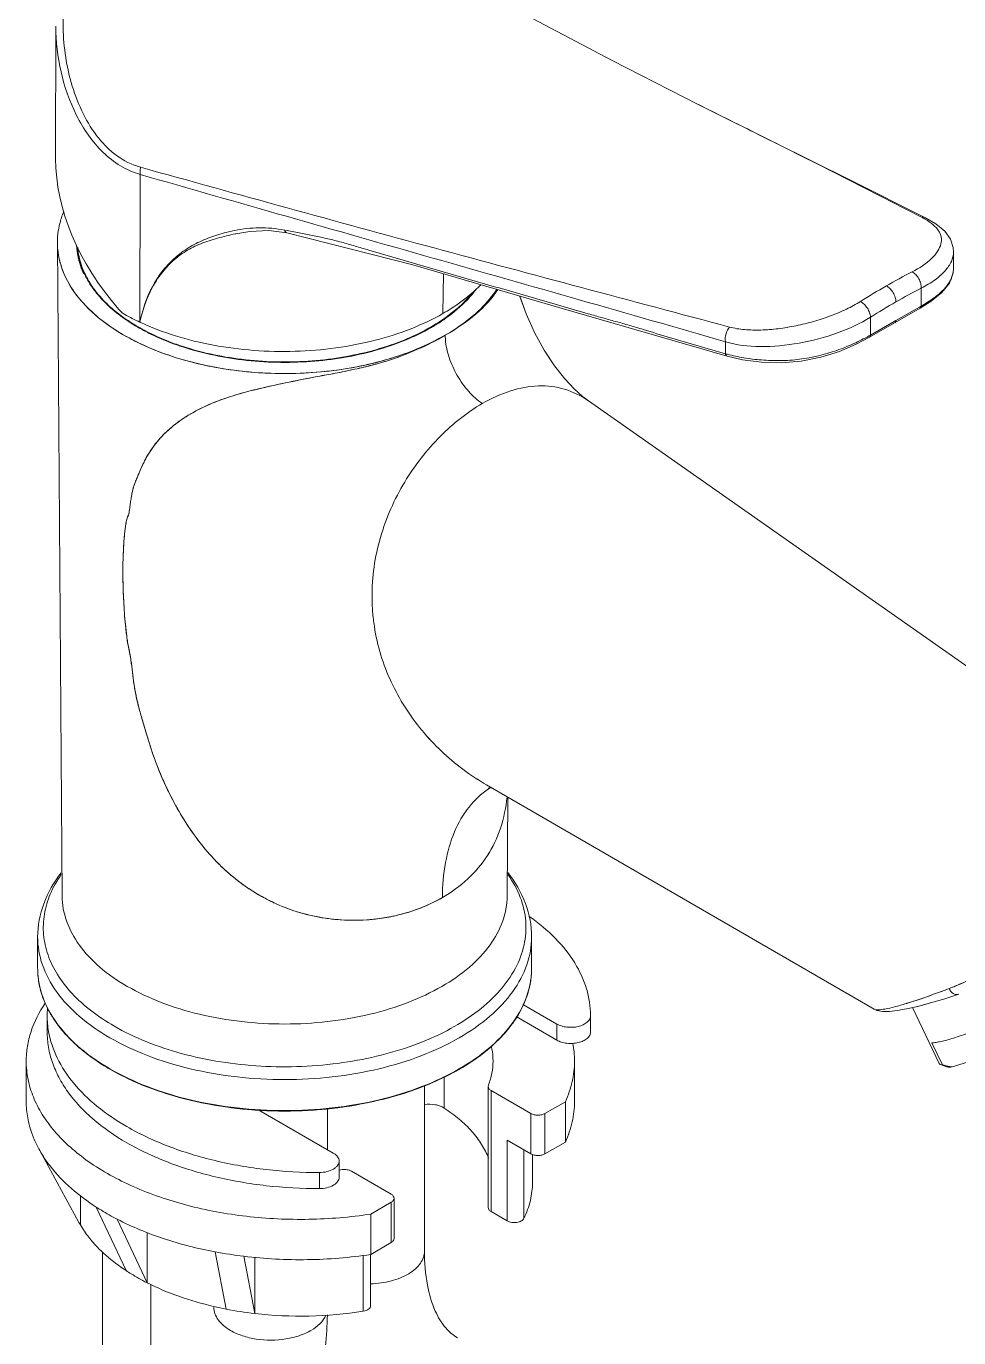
# Model space of a CAD drawing. Header units: millimetres. Extents: x 1991 to 2585, y -1131 to -711.
# Drawn here: x 2489.6 to 2536.8, y -842.7 to -776.3 of the extents above; entities that cross this region are included whole.
import ezdxf

# ---------------------------------------------------------------- set-up
doc = ezdxf.new("R2010")
doc.units = ezdxf.units.MM
doc.header["$LTSCALE"] = 0.1
doc.layers.get('0').update_dxf_attribs({"lineweight": 13})

msp = doc.modelspace()

# ---------------------------------------------------------------- linework, layer by layer
at = {"color": 7, "linetype": 'Continuous'}
for p, q in [((2491.082, -776.334), (2491.073, -783.048)), ((2495.351, -783.833), (2495.34, -791.309)), ((2501.865, -786.674), (2502.773, -786.781)), ((2502.795, -786.673), (2502.664, -786.648)), ((2502.773, -786.782), (2502.773, -786.781)), ((2491.4, -820.349), (2491.162, -787.297)), ((2492.169, -787.557), (2492.168, -787.545)), ((2536.514, -788.574), (2536.515, -787.768)), ((2492.569, -788.83), (2492.489, -788.843)), ((2492.516, -788.845), (2492.512, -788.836)), ((2510.673, -790.87), (2510.705, -788.865)), ((2534.883, -789.588), (2534.882, -790.491)), ((2516.546, -790.558), (2525.062, -793.033)), ((2532.262, -792.075), (2534.83, -790.605)), ((2532.315, -791.96), (2532.316, -791.058)), ((2534.794, -790.541), (2533.597, -791.226)), ((2534.882, -790.491), (2534.794, -790.541)), ((2510.073, -791.548), (2510.087, -791.539)), ((2510.105, -791.566), (2510.087, -791.576)), ((2510.105, -791.566), (2510.105, -791.566)), ((2533.508, -791.277), (2532.315, -791.96)), ((2533.597, -791.226), (2533.508, -791.277)), ((2524.971, -792.904), (2524.972, -792.296)), ((2516.32, -793.517), (2515.801, -792.732)), ((2525.062, -793.033), (2525.062, -793.032)), ((2517.32, -794.684), (2516.835, -794.167)), ((2517.744, -795.067), (2517.32, -794.684)), ((2518.038, -795.293), (2518.032, -795.289)), ((2518.039, -795.293), (2518.038, -795.293)), ((2549.654, -817.462), (2518.04, -795.295)), ((2532.5, -826.078), (2512.874, -814.72)), ((2513.093, -814.872), (2513.138, -814.872)), ((2513.923, -820.349), (2513.959, -815.348)), ((2490.162, -822.418), (2490.162, -823.991)), ((2515.162, -822.418), (2515.162, -823.991)), ((2536.073, -825.545), (2536.781, -825.32)), ((2536.781, -825.32), (2536.781, -825.32)), ((2514.744, -825.845), (2516.437, -826.823)), ((2532.485, -826.069), (2532.495, -826.074)), ((2532.485, -826.069), (2532.532, -826.088)), ((2532.501, -826.076), (2532.629, -826.134)), ((2532.629, -826.134), (2532.933, -826.191)), ((2532.933, -826.191), (2533.268, -826.189)), ((2533.268, -826.189), (2533.667, -826.144)), ((2533.665, -826.145), (2534.142, -826.059)), ((2534.133, -825.784), (2534.156, -825.777)), ((2534.14, -826.059), (2534.701, -825.931)), ((2535.791, -828.824), (2534.435, -825.991)), ((2534.701, -825.931), (2535.345, -825.76)), ((2490.644, -827.216), (2490.644, -826.4)), ((2514.376, -826.449), (2516.437, -827.639)), ((2516.437, -826.823), (2516.437, -827.639)), ((2518.144, -827.232), (2518.144, -826.4)), ((2518.144, -827.216), (2518.144, -827.232)), ((2535.952, -828.889), (2535.416, -827.768)), ((2489.583, -830.74), (2489.583, -828.699)), ((2517.333, -830.74), (2517.333, -828.699)), ((2535.854, -828.872), (2535.952, -828.889)), ((2536.184, -828.987), (2535.854, -828.872)), ((2536.452, -828.993), (2538.426, -828.392)), ((2493.823, -829.114), (2493.812, -829.108)), ((2510.735, -831.077), (2510.735, -829.485)), ((2511.511, -829.108), (2511.487, -829.122)), ((2511.511, -829.108), (2511.487, -829.122)), ((2509.739, -838.316), (2509.744, -829.953)), ((2512.964, -829.985), (2512.976, -829.922)), ((2512.964, -836.109), (2512.964, -829.985)), ((2513.11, -830.189), (2513.11, -836.313)), ((2513.11, -830.189), (2515.126, -831.353)), ((2515.833, -831.353), (2516.869, -830.755)), ((2516.869, -832.796), (2516.869, -830.755)), ((2505.126, -833.353), (2501.36, -831.179)), ((2504.831, -833.182), (2504.831, -831.091)), ((2515.126, -833.394), (2515.126, -831.353)), ((2515.833, -831.353), (2515.833, -833.394)), ((2515.126, -833.394), (2513.933, -832.706)), ((2513.933, -836.788), (2513.933, -832.706)), ((2515.833, -833.394), (2516.869, -832.796)), ((2490.225, -833.148), (2490.27, -833.229)), ((2490.27, -833.229), (2492.253, -836.861)), ((2514.768, -836.662), (2514.768, -833.188)), ((2515.208, -834.823), (2515.208, -833.429)), ((2505.419, -833.761), (2505.419, -834.578)), ((2504.421, -834.338), (2504.421, -835.155)), ((2508.055, -835.435), (2506.039, -834.271)), ((2492.326, -836.993), (2492.326, -835.515)), ((2494.637, -839.304), (2493.131, -836.09)), ((2507.019, -836.442), (2508.055, -835.843)), ((2508.055, -837.885), (2508.055, -835.843)), ((2508.201, -837.681), (2508.201, -835.639)), ((2492.253, -836.861), (2492.326, -836.993)), ((2494.192, -836.703), (2495.697, -839.916)), ((2507.019, -836.442), (2507.019, -838.483)), ((2513.11, -836.313), (2513.933, -836.788)), ((2495.697, -839.916), (2495.697, -837.369)), ((2507.019, -838.483), (2508.055, -837.885)), ((2493.447, -838.349), (2493.447, -844.819)), ((2499.699, -841.25), (2499.148, -838.355)), ((2500.597, -838.579), (2501.148, -841.474)), ((2501.148, -841.474), (2501.148, -838.627)), ((2506.644, -838.527), (2506.644, -841.353)), ((2507.009, -841.075), (2507.009, -838.483)), ((2495.896, -840.005), (2495.896, -846.234))]:
    msp.add_line(p, q, dxfattribs=at)
for points in [[(2523.593, -780.292), (2519.243, -778.074), (2513.96, -775.28), (2508.256, -772.191)], [(2535.098, -786.026), (2531.339, -784.147), (2527.387, -782.179), (2523.593, -780.292)], [(2536.515, -787.77), (2536.494, -787.523), (2536.357, -787.113), (2536.07, -786.708), (2535.618, -786.327), (2535.098, -786.026)], [(2500.186, -786.834), (2500.895, -786.713), (2501.865, -786.674)], [(2502.773, -786.782), (2509.149, -788.414), (2516.546, -790.558)], [(2534.83, -790.605), (2535.388, -790.253), (2535.926, -789.813), (2536.305, -789.33), (2536.494, -788.811), (2536.514, -788.568)], [(2515.31, -791.834), (2514.888, -790.884), (2514.574, -790.001), (2514.57, -789.985)], [(2515.801, -792.732), (2515.309, -791.833), (2514.887, -790.883), (2514.574, -790), (2514.57, -789.985)], [(2525.062, -793.032), (2525.843, -793.206), (2526.793, -793.329), (2527.797, -793.36), (2528.812, -793.279), (2529.802, -793.082), (2530.737, -792.787), (2531.587, -792.427), (2532.262, -792.075)], [(2516.836, -794.168), (2516.32, -793.516), (2515.8, -792.731)], [(2518.038, -795.293), (2517.743, -795.067), (2517.319, -794.683)], [(2512.955, -814.887), (2512.957, -814.887), (2513.057, -814.875)], [(2534.699, -825.931), (2535.343, -825.76), (2536.075, -825.545)]]:
    msp.add_lwpolyline(points, dxfattribs=at)
for centre, radius, start, end in [((2495.502, -787.393), 4.357, 157.34669, 161.78247), ((2533.277, -789.206), 3.598, 60.03002, 63.33109), ((2495.03, -787.27), 3.868, 171.3273, 180.38309), ((2496.079, -787.177), 3.934, 198.1709, 200.6075), ((2496.233, -787.118), 4.099, 200.62142, 204.77107), ((2496.315, -787.082), 4.164, 203.41498, 204.55877), ((2496.362, -787.06), 4.24, 204.89666, 205.46923), ((2496.357, -787.062), 4.211, 204.5573, 204.8994), ((2496.377, -787.053), 4.232, 204.89937, 205.20676), ((2550.02, -818.981), 34.007, 117.3005, 119.80665), ((2535.225, -788.569), 1.289, 350.68486, 359.75635), ((2496.978, -786.71), 4.949, 212.64792, 214.70578), ((2497.283, -786.494), 5.323, 214.74637, 218.94274), ((2507.289, -784.23), 7.417, 311.31127, 315.663), ((2508.024, -786.467), 5.367, 321.06045, 323.84015), ((2551.503, -821.551), 36.974, 119.82009, 122.19103), ((2548.532, -816.354), 30.045, 117.01943, 119.80562), ((2498.208, -785.667), 6.565, 224.91485, 226.47636), ((2549.702, -818.379), 32.383, 119.82163, 122.47223), ((2499.149, -784.573), 7.985, 231.18757, 234.02645), ((2499.129, -784.592), 7.981, 231.38824, 234.09695), ((2499.396, -784.228), 8.433, 234.08129, 235.07532), ((2500.296, -780.678), 11.73, 240.76536, 245.00499), ((2499.549, -784.009), 8.699, 235.07583, 236.16736), ((2499.959, -783.382), 9.448, 236.21862, 240.01653), ((2500.202, -782.972), 9.902, 239.89966, 240.16646), ((2500.51, -782.414), 10.563, 240.04936, 243.57626), ((2500.289, -782.818), 10.079, 240.16834, 241.07615), ((2500.643, -779.967), 12.52, 244.93998, 245.19768), ((2500.375, -782.664), 10.256, 241.07426, 241.33354), ((2500.588, -782.267), 10.707, 241.3524, 243.62244), ((2504.974, -782.71), 10.203, 298.79008, 298.98964), ((2505.05, -782.846), 10.047, 298.98824, 299.73053), ((2505.132, -782.991), 9.88, 299.73184, 299.99965), ((2500.779, -781.879), 11.162, 243.56161, 244.24791), ((2500.768, -781.906), 11.11, 243.61749, 244.30518), ((2513.694, -791.976), 2.901, 179.76395, 184.26944), ((2527.816, -784.106), 9.052, 299.20553, 299.79977), ((2501.733, -779.57), 13.661, 250.8359, 251.15348), ((2501.718, -779.615), 13.592, 250.88321, 251.20148), ((2526.917, -786.076), 7.1, 254.09483, 254.99277), ((2515.332, -818.385), 4.188, 123.6187, 124.13983), ((2515.327, -818.378), 4.179, 122.55269, 123.61885), ((2494.668, -823.991), 4.506, 180.00143, 183.54654), ((2494.34, -823.991), 4.178, 180.0017, 183.81633), ((2494.378, -824.009), 4.216, 183.54971, 188.64496), ((2510.945, -824.009), 4.216, 351.29825, 356.44988), ((2510.983, -823.991), 4.178, 356.18376, 359.9983), ((2510.655, -823.991), 4.506, 356.45346, 359.99857), ((2494.569, -823.975), 4.409, 188.70776, 196.91588), ((2495.238, -826.4), 4.594, 175.41327, 179.99571), ((2532.561, -825.937), 0.152, 240.06708, 243.18362), ((2532.568, -825.923), 0.168, 243.16459, 245.01519), ((2528.264, -806.635), 20.029, 287.04106, 287.4496), ((2528.174, -806.347), 20.33, 287.1113, 287.48992), ((2495.26, -826.399), 4.615, 180.00937, 190.08558), ((2497.816, -821.605), 8.481, 226.50829, 230.51851), ((2512.638, -828.703), 4.695, 0.05005, 11.07076), ((2503.522, -818.206), 16.119, 276.76447, 277.32248), ((2503.283, -816.419), 22.322, 259.32432, 263.08826), ((2503.122, -823.681), 17.899, 256.96486, 258.97632), ((2503.308, -822.716), 18.883, 258.98138, 263.4312)]:
    msp.add_arc(centre, radius, start, end, dxfattribs=at)
msp.add_ellipse((2502.568, -786.152), major_axis=(10.322, -7.068), ratio=0.716002, start_param=-2.687107, end_param=-1.921476, dxfattribs=at)
for points, knots in [([(2495.373, -783.467), (2494.933, -783.35), (2494.3, -783.025), (2493.596, -782.412), (2492.965, -781.672), (2492.341, -780.597), (2491.825, -779.192), (2491.52, -777.723), (2491.388, -775.768), (2491.67, -773.827), (2492.414, -772.08), (2493.198, -770.925), (2494.203, -769.964), (2495.406, -769.245), (2496.763, -768.793), (2498.223, -768.608), (2499.743, -768.67), (2500.758, -768.857), (2501.266, -768.982)], [0, 0, 0, 0, 0.058992, 0.089552, 0.120809, 0.184652, 0.249402, 0.31417, 0.37835, 0.502969, 0.563591, 0.623286, 0.682614, 0.742415, 0.803497, 0.866669, 0.932185, 1, 1, 1, 1]), ([(2495.351, -783.833), (2495.003, -783.732), (2494.324, -783.429), (2493.439, -782.737), (2492.701, -781.857), (2491.908, -780.518), (2491.261, -778.664), (2491.081, -777.105), (2491.082, -776.331)], [0, 0, 0, 0, 0.118444, 0.239791, 0.364501, 0.491462, 0.747007, 1, 1, 1, 1]), ([(2523.602, -780.297), (2524.548, -780.767), (2528.321, -782.645), (2532.086, -784.542), (2534.892, -785.991)], [0, 0, 0, 0, 0.250575, 1, 1, 1, 1]), ([(2495.373, -783.467), (2495.365, -783.498), (2495.341, -783.618), (2495.337, -783.743), (2495.351, -783.833)], [0, 0, 0, 0, 0.261298, 1, 1, 1, 1]), ([(2525.179, -791.553), (2522.682, -790.886), (2517.697, -789.563), (2510.234, -787.561), (2502.796, -785.531), (2497.846, -784.158), (2495.373, -783.467)], [0, 0, 0, 0, 0.251042, 0.501031, 0.750563, 1, 1, 1, 1]), ([(2495.351, -783.833), (2500.286, -785.248), (2510.161, -788.064), (2520.038, -790.874), (2524.972, -792.296)], [0, 0, 0, 0, 0.499972, 1, 1, 1, 1]), ([(2491.363, -786.031), (2491.346, -786.085), (2491.28, -786.3), (2491.231, -786.521), (2491.206, -786.687)], [0, 0, 0, 0, 0.252693, 1, 1, 1, 1]), ([(2535.075, -786.089), (2535.219, -786.172), (2535.471, -786.343), (2535.766, -786.647), (2535.915, -786.994), (2535.896, -787.366), (2535.722, -787.736), (2535.269, -788.267), (2534.783, -788.574), (2534.423, -788.762)], [0, 0, 0, 0, 0.13573, 0.246695, 0.341496, 0.434782, 0.541044, 0.669185, 1, 1, 1, 1]), ([(2534.892, -785.991), (2534.91, -785.989), (2534.98, -785.986), (2535.051, -786.003), (2535.098, -786.026)], [0, 0, 0, 0, 0.259087, 1, 1, 1, 1]), ([(2500.145, -786.666), (2499.854, -786.724), (2499.284, -786.868), (2498.462, -787.171), (2497.7, -787.579), (2497.016, -788.108), (2496.427, -788.754), (2495.767, -789.786), (2495.465, -790.687), (2495.34, -791.309)], [0, 0, 0, 0, 0.124737, 0.246908, 0.36717, 0.486934, 0.60823, 0.733162, 1, 1, 1, 1]), ([(2495.34, -791.309), (2495.465, -790.707), (2495.761, -789.835), (2496.4, -788.834), (2496.975, -788.205), (2497.649, -787.694), (2498.421, -787.31), (2499.274, -787.044), (2499.867, -786.904), (2500.172, -786.837)], [0, 0, 0, 0, 0.261378, 0.383904, 0.503003, 0.62105, 0.741217, 0.867344, 1, 1, 1, 1]), ([(2502.663, -786.648), (2502.235, -786.566), (2501.387, -786.486), (2500.545, -786.588), (2500.145, -786.666)], [0, 0, 0, 0, 0.517135, 1, 1, 1, 1]), ([(2502.773, -786.781), (2502.747, -786.776), (2502.693, -786.739), (2502.671, -786.681), (2502.664, -786.648)], [0, 0, 0, 0, 0.446631, 1, 1, 1, 1]), ([(2524.972, -792.904), (2524.509, -792.776), (2523.582, -792.514), (2522.194, -792.104), (2521.039, -791.747), (2520.112, -791.471), (2519.417, -791.274), (2518.723, -791.08), (2517.798, -790.816), (2516.642, -790.483), (2515.254, -790.081), (2513.866, -789.679), (2512.478, -789.277), (2511.089, -788.875), (2509.701, -788.472), (2508.312, -788.068), (2507.155, -787.727), (2506.23, -787.454), (2505.538, -787.259), (2504.849, -787.083), (2504.161, -786.94), (2503.477, -786.808), (2503.022, -786.718), (2502.795, -786.673)], [0, 0, 0, 0, 0.062498, 0.125342, 0.188439, 0.219921, 0.251244, 0.282493, 0.313782, 0.376449, 0.43917, 0.501893, 0.564616, 0.627338, 0.690071, 0.752839, 0.815678, 0.847091, 0.878361, 0.909285, 0.939687, 0.969851, 1, 1, 1, 1]), ([(2491.162, -787.296), (2491.163, -787.54), (2491.215, -788.036), (2491.511, -789.027), (2492.262, -790.229), (2493.628, -791.463), (2494.753, -792.111), (2495.37, -792.403)], [0, 0, 0, 0, 0.105298, 0.213163, 0.444144, 0.705339, 1, 1, 1, 1]), ([(2491.162, -787.296), (2491.164, -787.623), (2491.256, -788.293), (2491.646, -789.259), (2492.275, -790.175), (2493.455, -791.351), (2495.46, -792.565), (2498.34, -793.521), (2501.568, -793.972), (2504.885, -793.878), (2508.02, -793.249), (2509.944, -792.454), (2510.793, -791.964)], [0, 0, 0, 0, 0.042861, 0.087531, 0.135426, 0.187457, 0.30483, 0.438535, 0.582844, 0.729912, 0.8714, 1, 1, 1, 1]), ([(2492.253, -788.193), (2492.236, -788.129), (2492.175, -787.874), (2492.142, -787.612), (2492.134, -787.416)], [0, 0, 0, 0, 0.252555, 1, 1, 1, 1]), ([(2492.341, -788.404), (2492.319, -788.335), (2492.236, -788.058), (2492.186, -787.772), (2492.169, -787.557)], [0, 0, 0, 0, 0.253467, 1, 1, 1, 1]), ([(2492.494, -788.736), (2492.451, -788.639), (2492.301, -788.252), (2492.214, -787.84), (2492.191, -787.532)], [0, 0, 0, 0, 0.256115, 1, 1, 1, 1]), ([(2534.883, -789.588), (2535.124, -789.464), (2535.557, -789.205), (2536.083, -788.75), (2536.424, -788.275), (2536.515, -787.928), (2536.515, -787.77)], [0, 0, 0, 0, 0.32033, 0.591452, 0.813994, 1, 1, 1, 1]), ([(2492.489, -788.843), (2492.465, -788.79), (2492.372, -788.579), (2492.297, -788.36), (2492.253, -788.193)], [0, 0, 0, 0, 0.253895, 1, 1, 1, 1]), ([(2492.81, -789.38), (2492.784, -789.339), (2492.685, -789.178), (2492.595, -789.011), (2492.534, -788.884)], [0, 0, 0, 0, 0.254073, 1, 1, 1, 1]), ([(2493.156, -789.818), (2493.095, -789.742), (2492.864, -789.439), (2492.668, -789.111), (2492.548, -788.856)], [0, 0, 0, 0, 0.2587, 1, 1, 1, 1]), ([(2534.423, -788.762), (2534.491, -788.797), (2534.62, -788.9), (2534.767, -789.104), (2534.864, -789.34), (2534.887, -789.509), (2534.883, -789.588)], [0, 0, 0, 0, 0.23161, 0.492439, 0.757467, 1, 1, 1, 1]), ([(2536.497, -788.778), (2536.471, -788.937), (2536.348, -789.267), (2535.996, -789.706), (2535.494, -790.118), (2535.099, -790.366), (2534.882, -790.491)], [0, 0, 0, 0, 0.19988, 0.424582, 0.689453, 1, 1, 1, 1]), ([(2510.793, -791.964), (2511.07, -791.804), (2512.054, -791.177), (2512.931, -790.351), (2513.401, -789.644)], [0, 0, 0, 0, 0.273269, 1, 1, 1, 1]), ([(2510.793, -791.964), (2511.07, -791.804), (2512.054, -791.177), (2512.931, -790.351), (2513.401, -789.644)], [0, 0, 0, 0, 0.273269, 1, 1, 1, 1]), ([(2510.793, -791.964), (2511.345, -791.658), (2512.329, -790.993), (2513.147, -790.119), (2513.452, -789.661)], [0, 0, 0, 0, 0.533908, 1, 1, 1, 1]), ([(2513.452, -789.661), (2513.148, -790.119), (2512.327, -790.99), (2511.345, -791.658), (2510.793, -791.964)], [0, 0, 0, 0, 0.465667, 1, 1, 1, 1]), ([(2533.117, -789.473), (2533.184, -789.508), (2533.313, -789.611), (2533.464, -789.811), (2533.568, -790.041), (2533.598, -790.206), (2533.598, -790.284)], [0, 0, 0, 0, 0.233746, 0.496332, 0.760964, 1, 1, 1, 1]), ([(2493.559, -790.302), (2493.522, -790.265), (2493.377, -790.116), (2493.24, -789.96), (2493.143, -789.84)], [0, 0, 0, 0, 0.254689, 1, 1, 1, 1]), ([(2494.144, -790.795), (2494.05, -790.719), (2493.696, -790.42), (2493.371, -790.085), (2493.156, -789.818)], [0, 0, 0, 0, 0.260373, 1, 1, 1, 1]), ([(2494.149, -790.829), (2494.108, -790.796), (2493.95, -790.667), (2493.797, -790.532), (2493.687, -790.427)], [0, 0, 0, 0, 0.254298, 1, 1, 1, 1]), ([(2510.087, -791.539), (2510.296, -791.418), (2511.055, -790.941), (2511.744, -790.341), (2512.157, -789.83)], [0, 0, 0, 0, 0.268778, 1, 1, 1, 1]), ([(2510.673, -790.87), (2510.813, -790.79), (2511.342, -790.471), (2511.842, -790.103), (2512.185, -789.801)], [0, 0, 0, 0, 0.260747, 1, 1, 1, 1]), ([(2512.199, -789.84), (2512.107, -789.953), (2511.701, -790.417), (2511.227, -790.818), (2510.845, -791.091)], [0, 0, 0, 0, 0.237251, 1, 1, 1, 1]), ([(2531.808, -790.262), (2531.576, -790.401), (2531.087, -790.673), (2530.289, -791.003), (2529.435, -791.281), (2528.549, -791.498), (2527.659, -791.648), (2526.787, -791.722), (2525.959, -791.702), (2525.426, -791.624), (2525.179, -791.553)], [0, 0, 0, 0, 0.117488, 0.243424, 0.374758, 0.508058, 0.639948, 0.767468, 0.888027, 1, 1, 1, 1]), ([(2531.805, -790.261), (2531.874, -790.296), (2532.005, -790.398), (2532.162, -790.594), (2532.275, -790.819), (2532.312, -790.981), (2532.316, -791.058)], [0, 0, 0, 0, 0.234831, 0.499139, 0.763955, 1, 1, 1, 1]), ([(2494.567, -790.913), (2494.541, -790.899), (2494.431, -790.829), (2494.334, -790.739), (2494.269, -790.664)], [0, 0, 0, 0, 0.235683, 1, 1, 1, 1]), ([(2495.236, -791.539), (2495.167, -791.499), (2494.902, -791.341), (2494.644, -791.17), (2494.458, -791.035)], [0, 0, 0, 0, 0.255537, 1, 1, 1, 1]), ([(2495.391, -791.333), (2495.956, -791.594), (2497.161, -792.047), (2499.078, -792.513), (2501.109, -792.772), (2503.186, -792.819), (2505.243, -792.649), (2507.214, -792.27), (2509.035, -791.692), (2510.157, -791.166), (2510.673, -790.87)], [0, 0, 0, 0, 0.118306, 0.243797, 0.374097, 0.506418, 0.637859, 0.765585, 0.886984, 1, 1, 1, 1]), ([(2510.845, -791.091), (2510.787, -791.133), (2510.546, -791.3), (2510.297, -791.455), (2510.105, -791.566)], [0, 0, 0, 0, 0.244983, 1, 1, 1, 1]), ([(2524.972, -792.296), (2525.535, -792.471), (2526.798, -792.608), (2528.718, -792.415), (2530.61, -791.922), (2531.795, -791.386), (2532.316, -791.058)], [0, 0, 0, 0, 0.232419, 0.492315, 0.757412, 1, 1, 1, 1]), ([(2534.83, -790.605), (2534.847, -790.595), (2534.876, -790.559), (2534.882, -790.514), (2534.882, -790.491)], [0, 0, 0, 0, 0.448237, 1, 1, 1, 1]), ([(2510.087, -791.576), (2509.21, -792.08), (2507.205, -792.868), (2503.953, -793.405), (2500.573, -793.33), (2498.359, -792.854), (2497.32, -792.499)], [0, 0, 0, 0, 0.231294, 0.486653, 0.749089, 1, 1, 1, 1]), ([(2509.888, -791.652), (2509.013, -792.133), (2507.031, -792.881), (2503.833, -793.384), (2500.522, -793.297), (2498.355, -792.828), (2497.338, -792.481)], [0, 0, 0, 0, 0.23257, 0.487993, 0.74977, 1, 1, 1, 1]), ([(2525.179, -791.553), (2525.096, -791.655), (2524.979, -791.898), (2524.953, -792.167), (2524.972, -792.296)], [0, 0, 0, 0, 0.501383, 1, 1, 1, 1]), ([(2533.545, -791.341), (2533.561, -791.331), (2533.591, -791.295), (2533.597, -791.25), (2533.597, -791.226)], [0, 0, 0, 0, 0.448803, 1, 1, 1, 1]), ([(2495.37, -792.403), (2496.536, -792.955), (2499.138, -793.739), (2503.216, -794.043), (2507.225, -793.519), (2509.716, -792.586), (2510.793, -791.964)], [0, 0, 0, 0, 0.243072, 0.505871, 0.765508, 1, 1, 1, 1]), ([(2497.249, -792.474), (2497.134, -792.435), (2496.687, -792.272), (2496.249, -792.086), (2495.93, -791.932)], [0, 0, 0, 0, 0.25584, 1, 1, 1, 1]), ([(2497.267, -792.457), (2497.152, -792.417), (2496.706, -792.256), (2496.269, -792.07), (2495.951, -791.917)], [0, 0, 0, 0, 0.25582, 1, 1, 1, 1]), ([(2504.324, -794.056), (2504.474, -794.025), (2504.776, -793.979), (2505.225, -793.893), (2505.671, -793.803), (2506.257, -793.681), (2506.976, -793.517), (2508.081, -793.209), (2509.371, -792.723), (2510.342, -792.232), (2510.793, -791.964)], [0, 0, 0, 0, 0.067141, 0.134011, 0.200505, 0.266491, 0.396588, 0.524001, 0.769791, 1, 1, 1, 1]), ([(2510.793, -791.964), (2510.343, -792.233), (2509.371, -792.722), (2507.804, -793.315), (2506.096, -793.729), (2504.923, -793.954), (2504.324, -794.056)], [0, 0, 0, 0, 0.230263, 0.476106, 0.733538, 1, 1, 1, 1]), ([(2510.801, -792.192), (2510.824, -792.498), (2510.963, -793.13), (2511.367, -794.02), (2511.936, -794.816), (2512.413, -795.253), (2512.667, -795.426)], [0, 0, 0, 0, 0.239875, 0.499943, 0.760039, 1, 1, 1, 1]), ([(2512.667, -795.426), (2512.413, -795.253), (2511.936, -794.816), (2511.367, -794.02), (2510.963, -793.13), (2510.824, -792.498), (2510.801, -792.192)], [0, 0, 0, 0, 0.239961, 0.500057, 0.760125, 1, 1, 1, 1]), ([(2532.233, -792.007), (2531.984, -792.146), (2531.452, -792.412), (2530.3, -792.876), (2529.045, -793.181), (2527.756, -793.27), (2526.81, -793.237), (2525.917, -793.125), (2525.347, -793.005), (2525.078, -792.933)], [0, 0, 0, 0, 0.11587, 0.240897, 0.503284, 0.635324, 0.764273, 0.886924, 1, 1, 1, 1]), ([(2532.262, -792.075), (2532.279, -792.065), (2532.309, -792.029), (2532.314, -791.984), (2532.315, -791.96)], [0, 0, 0, 0, 0.449371, 1, 1, 1, 1]), ([(2525.061, -793.032), (2525.038, -793.026), (2524.992, -792.988), (2524.976, -792.933), (2524.972, -792.903)], [0, 0, 0, 0, 0.444316, 1, 1, 1, 1]), ([(2504.324, -794.056), (2503.846, -794.149), (2502.898, -794.337), (2501.092, -794.719), (2499.398, -795.191), (2497.928, -795.904), (2497.164, -796.424), (2496.64, -796.884), (2496.296, -797.252), (2495.988, -797.641), (2495.757, -797.983), (2495.598, -798.272), (2495.457, -798.573), (2495.32, -798.877), (2495.194, -799.186), (2495.096, -799.417), (2495.008, -799.657), (2494.945, -799.912), (2494.898, -800.177), (2494.864, -800.402), (2494.838, -800.583), (2494.82, -800.719), (2494.798, -800.855), (2494.783, -800.968), (2494.768, -801.055), (2494.747, -801.115), (2494.714, -801.165), (2494.68, -801.24), (2494.655, -801.345), (2494.63, -801.476), (2494.609, -801.61), (2494.585, -801.792), (2494.56, -802.024), (2494.535, -802.305), (2494.509, -802.685), (2494.486, -803.168), (2494.475, -803.755), (2494.479, -804.554), (2494.516, -805.571), (2494.587, -806.494), (2494.657, -807.118), (2494.7, -807.437), (2494.757, -807.759), (2494.859, -808.181), (2494.922, -808.715), (2494.982, -809.243), (2495.041, -809.666), (2495.118, -810.094), (2495.208, -810.525), (2495.319, -810.956), (2495.446, -811.389), (2495.67, -812.148), (2495.935, -813.016), (2496.25, -813.872), (2496.611, -814.724), (2497.128, -815.77), (2498.102, -817.379), (2499.641, -819.205), (2502.027, -820.803), (2504.737, -821.608), (2506.605, -821.609), (2507.5, -821.483)], [0, 0, 0, 0, 0.035936, 0.071199, 0.136094, 0.164796, 0.191238, 0.203833, 0.21615, 0.228299, 0.240388, 0.246473, 0.252613, 0.264902, 0.271055, 0.277185, 0.283403, 0.289845, 0.296484, 0.303218, 0.306605, 0.309993, 0.313347, 0.316734, 0.31838, 0.319893, 0.321327, 0.3228, 0.32596, 0.329238, 0.332578, 0.33596, 0.342808, 0.349738, 0.356737, 0.370923, 0.38534, 0.399968, 0.42979, 0.460357, 0.468141, 0.476028, 0.484075, 0.492257, 0.508023, 0.523588, 0.531454, 0.53944, 0.55566, 0.563906, 0.572236, 0.58889, 0.622233, 0.639076, 0.656083, 0.690373, 0.724946, 0.794598, 0.864458, 0.933428, 1, 1, 1, 1]), ([(2498.358, -795.702), (2498.772, -795.493), (2499.679, -795.13), (2501.136, -794.715), (2502.704, -794.373), (2503.78, -794.163), (2504.324, -794.056)], [0, 0, 0, 0, 0.224483, 0.470245, 0.731637, 1, 1, 1, 1]), ([(2518.038, -795.293), (2517.671, -795.036), (2516.857, -794.627), (2515.475, -794.462), (2514.039, -794.739), (2513.123, -795.163), (2512.667, -795.426)], [0, 0, 0, 0, 0.236777, 0.471368, 0.722312, 1, 1, 1, 1]), ([(2510.648, -820.422), (2509.977, -820.812), (2508.459, -821.407), (2506.411, -821.635), (2504.712, -821.497), (2503.642, -821.265), (2502.804, -820.986), (2502.189, -820.727), (2501.592, -820.425), (2500.821, -819.974), (2500.098, -819.441), (2499.435, -818.841), (2498.817, -818.198), (2498.115, -817.334), (2497.384, -816.224), (2496.866, -815.252), (2496.499, -814.458), (2496.246, -813.859), (2496.021, -813.254), (2495.823, -812.644), (2495.637, -812.033), (2495.454, -811.423), (2495.279, -810.814), (2495.134, -810.206), (2495.03, -809.602), (2494.954, -809.005), (2494.905, -808.507), (2494.836, -808.108), (2494.769, -807.805), (2494.71, -807.503), (2494.654, -807.103), (2494.601, -806.611), (2494.551, -806.025), (2494.502, -805.258), (2494.477, -804.498), (2494.475, -803.748), (2494.486, -803.196), (2494.51, -802.652), (2494.542, -802.206), (2494.579, -801.856), (2494.606, -801.641), (2494.633, -801.471), (2494.655, -801.348), (2494.682, -801.23), (2494.729, -801.122), (2494.777, -801.013), (2494.802, -800.892), (2494.817, -800.764), (2494.834, -800.591), (2494.868, -800.378), (2494.92, -800.044), (2494.985, -799.718), (2495.099, -799.414), (2495.189, -799.196), (2495.278, -798.978), (2495.404, -798.691), (2495.562, -798.333), (2495.791, -797.926), (2496.148, -797.415), (2496.679, -796.819), (2497.458, -796.203), (2498.045, -795.86), (2498.358, -795.702)], [0, 0, 0, 0, 0.061511, 0.127255, 0.161446, 0.196214, 0.213754, 0.231348, 0.249005, 0.26671, 0.302146, 0.319858, 0.337537, 0.372792, 0.407868, 0.442665, 0.459954, 0.477153, 0.494193, 0.511089, 0.527926, 0.54478, 0.561586, 0.578133, 0.594285, 0.61009, 0.625825, 0.633921, 0.642169, 0.650349, 0.658355, 0.674085, 0.689599, 0.704925, 0.735025, 0.749802, 0.764384, 0.778756, 0.792876, 0.799824, 0.806678, 0.810055, 0.813387, 0.816609, 0.819653, 0.8227, 0.825972, 0.829413, 0.832893, 0.839733, 0.846521, 0.859695, 0.86597, 0.872183, 0.878403, 0.884616, 0.897044, 0.909339, 0.921578, 0.94636, 0.972261, 1, 1, 1, 1]), ([(2512.875, -814.72), (2512.053, -814.245), (2510.509, -813.086), (2508.649, -810.853), (2507.604, -808.628), (2507.224, -806.951), (2507.104, -805.964), (2507.068, -804.958), (2507.149, -803.688), (2507.481, -802.19), (2508.004, -800.744), (2508.934, -798.963), (2510.409, -797.06), (2511.893, -795.872), (2512.667, -795.426)], [0, 0, 0, 0, 0.121971, 0.245145, 0.369811, 0.433194, 0.465212, 0.497399, 0.562367, 0.62794, 0.693738, 0.759134, 0.885275, 1, 1, 1, 1]), ([(2512.667, -795.426), (2511.893, -795.872), (2510.409, -797.06), (2508.934, -798.962), (2508.004, -800.744), (2507.481, -802.19), (2507.149, -803.688), (2507.068, -804.957), (2507.104, -805.964), (2507.224, -806.951), (2507.604, -808.628), (2508.649, -810.853), (2510.509, -813.085), (2512.053, -814.244), (2512.875, -814.72)], [0, 0, 0, 0, 0.114725, 0.240866, 0.306262, 0.372059, 0.437632, 0.5026, 0.534787, 0.566806, 0.630188, 0.754854, 0.878028, 1, 1, 1, 1]), ([(2512.982, -814.919), (2512.608, -815.172), (2511.917, -815.829), (2511.184, -817.124), (2510.742, -818.692), (2510.651, -819.826), (2510.648, -820.422)], [0, 0, 0, 0, 0.218153, 0.452584, 0.711998, 1, 1, 1, 1]), ([(2510.648, -820.422), (2511.108, -820.156), (2511.964, -819.539), (2512.979, -818.335), (2513.659, -816.905), (2513.865, -815.861), (2513.92, -815.324)], [0, 0, 0, 0, 0.253189, 0.497863, 0.742827, 1, 1, 1, 1]), ([(2513.92, -815.324), (2513.865, -815.861), (2513.658, -816.905), (2512.98, -818.336), (2511.963, -819.538), (2511.108, -820.156), (2510.648, -820.422)], [0, 0, 0, 0, 0.257231, 0.502303, 0.746762, 1, 1, 1, 1]), ([(2536.287, -825.029), (2537.054, -824.737), (2538.72, -823.942), (2541.259, -822.333), (2543.966, -820.466), (2545.873, -819.229), (2546.832, -818.675)], [0, 0, 0, 0, 0.199639, 0.44756, 0.730495, 1, 1, 1, 1]), ([(2536.287, -825.03), (2537.054, -824.737), (2538.72, -823.942), (2541.259, -822.333), (2543.967, -820.466), (2545.873, -819.229), (2546.832, -818.675)], [0, 0, 0, 0, 0.199637, 0.447557, 0.730493, 1, 1, 1, 1]), ([(2491.358, -819.169), (2490.989, -819.642), (2490.385, -820.669), (2490.162, -821.847), (2490.162, -822.418)], [0, 0, 0, 0, 0.512852, 1, 1, 1, 1]), ([(2491.358, -819.265), (2491.14, -819.572), (2490.773, -820.211), (2490.46, -821.25), (2490.419, -822.31), (2490.653, -823.359), (2491.15, -824.369), (2492.182, -825.687), (2493.246, -826.474), (2494.025, -826.923)], [0, 0, 0, 0, 0.121761, 0.236367, 0.347934, 0.46117, 0.580454, 0.709067, 1, 1, 1, 1]), ([(2494.025, -826.923), (2495.087, -827.536), (2497.527, -828.482), (2501.475, -829.088), (2505.553, -828.924), (2508.789, -828.136), (2511.04, -827.115), (2512.441, -826.219), (2513.562, -825.194), (2514.371, -824.063), (2514.835, -822.854), (2514.925, -821.605), (2514.634, -820.371), (2514.218, -819.622), (2513.965, -819.265)], [0, 0, 0, 0, 0.135331, 0.28498, 0.438063, 0.582847, 0.649099, 0.710061, 0.765471, 0.815736, 0.86209, 0.906594, 0.951779, 1, 1, 1, 1]), ([(2515.162, -822.418), (2515.162, -821.845), (2514.936, -820.661), (2514.328, -819.631), (2513.955, -819.156)], [0, 0, 0, 0, 0.487043, 1, 1, 1, 1]), ([(2494.698, -824.919), (2494.206, -824.635), (2493.314, -824.021), (2492.246, -822.902), (2491.566, -821.665), (2491.403, -820.776), (2491.4, -820.349)], [0, 0, 0, 0, 0.289672, 0.548946, 0.782241, 1, 1, 1, 1]), ([(2507.5, -821.483), (2507.786, -821.443), (2508.878, -821.238), (2509.937, -820.835), (2510.648, -820.422)], [0, 0, 0, 0, 0.259887, 1, 1, 1, 1]), ([(2513.923, -820.349), (2513.92, -820.776), (2513.757, -821.665), (2513.077, -822.902), (2512.009, -824.021), (2511.117, -824.635), (2510.625, -824.919)], [0, 0, 0, 0, 0.21776, 0.451055, 0.710328, 1, 1, 1, 1]), ([(2518.144, -826.4), (2518.144, -826.173), (2518.11, -825.716), (2517.904, -824.798), (2517.375, -823.664), (2516.372, -822.423), (2515.518, -821.714), (2515.046, -821.38)], [0, 0, 0, 0, 0.111131, 0.223895, 0.459427, 0.716458, 1, 1, 1, 1]), ([(2490.162, -822.418), (2490.162, -822.894), (2490.337, -823.886), (2491.09, -825.269), (2492.279, -826.519), (2493.274, -827.204), (2493.823, -827.521)], [0, 0, 0, 0, 0.21777, 0.450953, 0.71019, 1, 1, 1, 1]), ([(2511.5, -827.521), (2512.049, -827.204), (2513.044, -826.519), (2514.233, -825.268), (2514.986, -823.886), (2515.162, -822.894), (2515.162, -822.418)], [0, 0, 0, 0, 0.28981, 0.549047, 0.782229, 1, 1, 1, 1]), ([(2490.35, -825.258), (2490.325, -825.177), (2490.237, -824.853), (2490.186, -824.52), (2490.17, -824.27)], [0, 0, 0, 0, 0.253106, 1, 1, 1, 1]), ([(2493.823, -829.094), (2493.3, -828.792), (2492.346, -828.141), (2491.19, -826.962), (2490.424, -825.663), (2490.201, -824.724), (2490.171, -824.269)], [0, 0, 0, 0, 0.288456, 0.547968, 0.782186, 1, 1, 1, 1]), ([(2515.152, -824.269), (2515.122, -824.724), (2514.899, -825.663), (2514.133, -826.962), (2512.977, -828.141), (2512.024, -828.792), (2511.5, -829.094)], [0, 0, 0, 0, 0.217814, 0.452032, 0.711544, 1, 1, 1, 1]), ([(2515.153, -824.27), (2515.147, -824.358), (2515.114, -824.715), (2515.035, -825.066), (2514.953, -825.323)], [0, 0, 0, 0, 0.247651, 1, 1, 1, 1]), ([(2510.625, -824.919), (2510.08, -825.234), (2508.888, -825.789), (2506.245, -826.591), (2502.662, -826.981), (2499.078, -826.591), (2496.436, -825.789), (2495.243, -825.234), (2494.698, -824.919)], [0, 0, 0, 0, 0.114259, 0.237536, 0.499999, 0.762463, 0.88574, 1, 1, 1, 1]), ([(2515.112, -824.646), (2515.047, -825.072), (2514.774, -825.94), (2514.003, -827.132), (2512.896, -828.218), (2512, -828.825), (2511.511, -829.108)], [0, 0, 0, 0, 0.218392, 0.453951, 0.713586, 1, 1, 1, 1]), ([(2490.587, -825.876), (2490.563, -825.826), (2490.474, -825.624), (2490.398, -825.416), (2490.35, -825.258)], [0, 0, 0, 0, 0.253338, 1, 1, 1, 1]), ([(2514.953, -825.323), (2514.836, -825.689), (2514.495, -826.42), (2513.732, -827.42), (2512.724, -828.338), (2511.936, -828.862), (2511.511, -829.108)], [0, 0, 0, 0, 0.220602, 0.458586, 0.717922, 1, 1, 1, 1]), ([(2534.27, -825.742), (2534.419, -825.695), (2535.097, -825.474), (2535.767, -825.228), (2536.287, -825.029)], [0, 0, 0, 0, 0.21926, 1, 1, 1, 1]), ([(2534.284, -825.737), (2534.432, -825.691), (2535.106, -825.47), (2535.771, -825.227), (2536.287, -825.029)], [0, 0, 0, 0, 0.219606, 1, 1, 1, 1]), ([(2536.781, -825.32), (2536.738, -825.334), (2536.637, -825.342), (2536.44, -825.266), (2536.332, -825.129), (2536.287, -825.029)], [0, 0, 0, 0, 0.22032, 0.469699, 1, 1, 1, 1]), ([(2489.583, -828.699), (2489.583, -828.449), (2489.625, -827.943), (2489.874, -826.93), (2490.242, -826.215), (2490.543, -825.773)], [0, 0, 0, 0, 0.240504, 0.485131, 1, 1, 1, 1]), ([(2490.907, -826.465), (2490.876, -826.417), (2490.761, -826.226), (2490.657, -826.027), (2490.587, -825.876)], [0, 0, 0, 0, 0.254005, 1, 1, 1, 1]), ([(2532.497, -826.075), (2532.524, -826.088), (2532.592, -826.103), (2532.777, -826.107), (2533.095, -826.061), (2533.572, -825.95), (2533.932, -825.846), (2534.133, -825.784)], [0, 0, 0, 0, 0.052013, 0.123618, 0.330562, 0.623693, 1, 1, 1, 1]), ([(2491.332, -827.06), (2491.293, -827.011), (2491.142, -826.819), (2491.003, -826.619), (2490.907, -826.465)], [0, 0, 0, 0, 0.254658, 1, 1, 1, 1]), ([(2516.437, -826.823), (2516.511, -826.865), (2516.678, -826.934), (2516.951, -826.989), (2517.24, -826.997), (2517.521, -826.958), (2517.771, -826.874), (2517.972, -826.752), (2518.109, -826.598), (2518.144, -826.473), (2518.144, -826.415)], [0, 0, 0, 0, 0.128792, 0.270479, 0.417754, 0.562235, 0.696065, 0.813507, 0.913036, 1, 1, 1, 1]), ([(2535.416, -827.768), (2535.473, -827.771), (2535.606, -827.761), (2535.832, -827.721), (2536.112, -827.654), (2536.441, -827.559), (2536.818, -827.437), (2537.404, -827.231), (2537.859, -827.054), (2538.174, -826.927)], [0, 0, 0, 0, 0.058844, 0.138146, 0.237657, 0.356589, 0.493805, 0.647892, 1, 1, 1, 1]), ([(2494.671, -832.83), (2494.068, -832.481), (2492.973, -831.728), (2491.854, -830.551), (2491.224, -829.542), (2490.891, -828.781), (2490.689, -828.003), (2490.644, -827.477), (2490.644, -827.217)], [0, 0, 0, 0, 0.289407, 0.548295, 0.667746, 0.781766, 0.891912, 1, 1, 1, 1]), ([(2490.715, -827.207), (2490.797, -827.667), (2491.112, -828.602), (2491.964, -829.884), (2493.171, -831.053), (2494.142, -831.708), (2494.671, -832.013)], [0, 0, 0, 0, 0.218548, 0.454443, 0.714097, 1, 1, 1, 1]), ([(2491.979, -827.758), (2491.92, -827.702), (2491.693, -827.48), (2491.48, -827.243), (2491.332, -827.06)], [0, 0, 0, 0, 0.256041, 1, 1, 1, 1]), ([(2493.823, -827.521), (2494.428, -827.87), (2495.751, -828.486), (2498.684, -829.377), (2502.662, -829.81), (2506.639, -829.377), (2509.572, -828.486), (2510.895, -827.87), (2511.5, -827.521)], [0, 0, 0, 0, 0.11426, 0.237537, 0.500001, 0.762464, 0.885741, 1, 1, 1, 1]), ([(2518.144, -827.232), (2518.144, -827.29), (2518.109, -827.414), (2517.972, -827.569), (2517.771, -827.691), (2517.521, -827.774), (2517.24, -827.814), (2516.951, -827.806), (2516.678, -827.751), (2516.511, -827.682), (2516.437, -827.639)], [0, 0, 0, 0, 0.086964, 0.186493, 0.303935, 0.437765, 0.582246, 0.729521, 0.871208, 1, 1, 1, 1]), ([(2493.812, -829.108), (2493.687, -829.035), (2493.205, -828.744), (2492.745, -828.417), (2492.423, -828.151)], [0, 0, 0, 0, 0.258627, 1, 1, 1, 1]), ([(2513.208, -828.699), (2513.208, -828.636), (2513.201, -828.384), (2513.164, -828.133), (2513.121, -827.948)], [0, 0, 0, 0, 0.248815, 1, 1, 1, 1]), ([(2507.019, -836.442), (2505.982, -836.6), (2503.88, -836.775), (2500.751, -836.626), (2497.758, -836.078), (2495.05, -835.157), (2492.76, -833.908), (2491.243, -832.592), (2490.38, -831.426), (2489.924, -830.541), (2489.646, -829.627), (2489.583, -829.005), (2489.583, -828.699)], [0, 0, 0, 0, 0.149445, 0.299588, 0.445266, 0.581798, 0.705617, 0.81504, 0.864727, 0.911578, 0.956343, 1, 1, 1, 1]), ([(2512.976, -829.922), (2513.051, -829.725), (2513.168, -829.323), (2513.208, -828.905), (2513.208, -828.699)], [0, 0, 0, 0, 0.505728, 1, 1, 1, 1]), ([(2517.333, -828.699), (2517.333, -829.047), (2517.252, -829.755), (2517.019, -830.428), (2516.869, -830.755)], [0, 0, 0, 0, 0.492031, 1, 1, 1, 1]), ([(2535.791, -828.824), (2535.796, -828.835), (2535.815, -828.856), (2535.84, -828.868), (2535.854, -828.872)], [0, 0, 0, 0, 0.451823, 1, 1, 1, 1]), ([(2536.452, -828.993), (2536.41, -828.987), (2536.243, -828.96), (2536.077, -828.922), (2535.952, -828.889)], [0, 0, 0, 0, 0.245056, 1, 1, 1, 1]), ([(2511.5, -829.094), (2510.895, -829.443), (2509.572, -830.06), (2506.639, -830.95), (2502.662, -831.383), (2498.684, -830.95), (2495.751, -830.06), (2494.428, -829.443), (2493.823, -829.094)], [0, 0, 0, 0, 0.114259, 0.237536, 0.499999, 0.762463, 0.88574, 1, 1, 1, 1]), ([(2511.487, -829.122), (2510.882, -829.47), (2509.558, -830.085), (2506.627, -830.973), (2502.653, -831.403), (2498.679, -830.969), (2495.749, -830.079), (2494.428, -829.463), (2493.823, -829.114)], [0, 0, 0, 0, 0.114312, 0.237626, 0.50009, 0.762504, 0.885757, 1, 1, 1, 1]), ([(2495.502, -829.927), (2495.354, -829.867), (2494.781, -829.625), (2494.223, -829.345), (2493.823, -829.114)], [0, 0, 0, 0, 0.25753, 1, 1, 1, 1]), ([(2511.487, -829.122), (2510.38, -829.759), (2507.836, -830.734), (2503.726, -831.342), (2499.497, -831.138), (2496.76, -830.434), (2495.502, -829.927)], [0, 0, 0, 0, 0.232762, 0.490156, 0.752805, 1, 1, 1, 1]), ([(2536.184, -828.987), (2536.2, -828.992), (2536.236, -829), (2536.326, -829.006), (2536.399, -829), (2536.452, -828.993)], [0, 0, 0, 0, 0.183163, 0.409439, 1, 1, 1, 1]), ([(2513.11, -830.189), (2513.069, -830.165), (2512.998, -830.111), (2512.964, -830.024), (2512.964, -829.985)], [0, 0, 0, 0, 0.550761, 1, 1, 1, 1]), ([(2489.583, -830.74), (2489.583, -831.018), (2489.635, -831.581), (2489.784, -832.126), (2489.882, -832.392)], [0, 0, 0, 0, 0.494793, 1, 1, 1, 1]), ([(2509.742, -830.901), (2509.92, -830.875), (2510.191, -830.878), (2510.523, -830.964), (2510.671, -831.035), (2510.735, -831.077)], [0, 0, 0, 0, 0.525655, 0.774928, 1, 1, 1, 1]), ([(2516.869, -832.796), (2517.019, -832.47), (2517.252, -831.797), (2517.333, -831.088), (2517.333, -830.741)], [0, 0, 0, 0, 0.50798, 1, 1, 1, 1]), ([(2510.735, -831.077), (2511.002, -831.249), (2511.499, -831.612), (2512.141, -832.229), (2512.644, -832.89), (2512.887, -833.368), (2512.979, -833.608)], [0, 0, 0, 0, 0.277424, 0.535466, 0.775364, 1, 1, 1, 1]), ([(2515.833, -831.353), (2515.783, -831.382), (2515.666, -831.424), (2515.479, -831.444), (2515.293, -831.424), (2515.176, -831.382), (2515.126, -831.353)], [0, 0, 0, 0, 0.237252, 0.5, 0.762747, 1, 1, 1, 1]), ([(2494.671, -832.013), (2495.339, -832.399), (2496.798, -833.078), (2499.175, -833.799), (2501.748, -834.242), (2503.523, -834.339), (2504.421, -834.338)], [0, 0, 0, 0, 0.228298, 0.474652, 0.733963, 1, 1, 1, 1]), ([(2489.882, -832.392), (2489.905, -832.456), (2490.005, -832.714), (2490.125, -832.965), (2490.225, -833.148)], [0, 0, 0, 0, 0.246217, 1, 1, 1, 1]), ([(2504.421, -835.155), (2503.523, -835.156), (2501.748, -835.058), (2499.175, -834.615), (2496.798, -833.894), (2495.339, -833.215), (2494.671, -832.83)], [0, 0, 0, 0, 0.266037, 0.525348, 0.771702, 1, 1, 1, 1]), ([(2490.27, -833.229), (2490.423, -833.5), (2491.183, -834.629), (2492.252, -835.525), (2493.131, -836.09)], [0, 0, 0, 0, 0.229229, 1, 1, 1, 1]), ([(2505.419, -833.761), (2505.419, -833.723), (2505.405, -833.644), (2505.345, -833.533), (2505.25, -833.433), (2505.17, -833.378), (2505.126, -833.353)], [0, 0, 0, 0, 0.217775, 0.450922, 0.710243, 1, 1, 1, 1]), ([(2515.126, -833.394), (2515.176, -833.423), (2515.293, -833.465), (2515.479, -833.485), (2515.666, -833.465), (2515.783, -833.423), (2515.833, -833.394)], [0, 0, 0, 0, 0.237253, 0.500001, 0.762748, 1, 1, 1, 1]), ([(2504.421, -834.338), (2504.549, -834.338), (2504.794, -834.311), (2505.075, -834.21), (2505.25, -834.089), (2505.345, -833.989), (2505.405, -833.878), (2505.419, -833.799), (2505.419, -833.761)], [0, 0, 0, 0, 0.30635, 0.582792, 0.703675, 0.811828, 0.90912, 1, 1, 1, 1]), ([(2505.577, -834.194), (2505.659, -834.183), (2505.819, -834.186), (2505.974, -834.234), (2506.039, -834.271)], [0, 0, 0, 0, 0.523622, 1, 1, 1, 1]), ([(2505.419, -834.578), (2505.419, -834.616), (2505.405, -834.695), (2505.345, -834.805), (2505.25, -834.905), (2505.075, -835.026), (2504.794, -835.128), (2504.549, -835.155), (2504.421, -835.155)], [0, 0, 0, 0, 0.09088, 0.188172, 0.296325, 0.417208, 0.69365, 1, 1, 1, 1]), ([(2514.768, -836.662), (2514.91, -836.372), (2515.131, -835.771), (2515.208, -835.135), (2515.208, -834.823)], [0, 0, 0, 0, 0.508881, 1, 1, 1, 1]), ([(2508.055, -835.435), (2508.096, -835.459), (2508.167, -835.513), (2508.201, -835.6), (2508.201, -835.639)], [0, 0, 0, 0, 0.550837, 1, 1, 1, 1]), ([(2493.131, -836.09), (2493.215, -836.144), (2493.562, -836.361), (2493.918, -836.561), (2494.192, -836.703)], [0, 0, 0, 0, 0.244943, 1, 1, 1, 1]), ([(2508.201, -835.639), (2508.201, -835.678), (2508.167, -835.765), (2508.096, -835.82), (2508.055, -835.843)], [0, 0, 0, 0, 0.449164, 1, 1, 1, 1]), ([(2512.964, -836.109), (2512.964, -836.148), (2512.998, -836.235), (2513.069, -836.289), (2513.11, -836.313)], [0, 0, 0, 0, 0.449239, 1, 1, 1, 1]), ([(2494.192, -836.703), (2494.939, -837.09), (2496.562, -837.757), (2498.26, -838.187), (2499.148, -838.355)], [0, 0, 0, 0, 0.48204, 1, 1, 1, 1]), ([(2513.933, -836.788), (2514.001, -836.827), (2514.162, -836.876), (2514.37, -836.876), (2514.531, -836.839), (2514.66, -836.786), (2514.741, -836.717), (2514.768, -836.662)], [0, 0, 0, 0, 0.257527, 0.539735, 0.675174, 0.799118, 1, 1, 1, 1]), ([(2492.326, -836.993), (2492.453, -837.211), (2493.075, -838.116), (2493.932, -838.841), (2494.637, -839.304)], [0, 0, 0, 0, 0.2301, 1, 1, 1, 1]), ([(2508.055, -837.885), (2508.096, -837.861), (2508.167, -837.806), (2508.201, -837.719), (2508.201, -837.681)], [0, 0, 0, 0, 0.550836, 1, 1, 1, 1]), ([(2500.597, -838.579), (2501.664, -838.709), (2503.814, -838.82), (2505.96, -838.645), (2507.019, -838.483)], [0, 0, 0, 0, 0.501008, 1, 1, 1, 1]), ([(2509.739, -838.316), (2509.739, -838.421), (2509.701, -838.642), (2509.539, -838.95), (2509.282, -839.231), (2508.807, -839.573), (2508.038, -839.871), (2507.365, -839.961), (2507.01, -839.972)], [0, 0, 0, 0, 0.091551, 0.1892, 0.297264, 0.417692, 0.693059, 1, 1, 1, 1]), ([(2509.739, -838.316), (2509.739, -838.891), (2509.815, -839.928), (2510.192, -841.255), (2510.729, -842.177), (2511.192, -842.572), (2511.417, -842.701)], [0, 0, 0, 0, 0.353707, 0.634254, 0.840786, 1, 1, 1, 1]), ([(2494.637, -839.304), (2494.72, -839.359), (2495.065, -839.577), (2495.422, -839.776), (2495.697, -839.916)], [0, 0, 0, 0, 0.24403, 1, 1, 1, 1]), ([(2495.697, -839.916), (2496.216, -840.18), (2497.325, -840.647), (2498.482, -840.98), (2499.085, -841.119)], [0, 0, 0, 0, 0.484518, 1, 1, 1, 1]), ([(2499.923, -842.333), (2499.797, -842.26), (2499.568, -842.102), (2499.295, -841.815), (2499.122, -841.497), (2499.081, -841.269), (2499.081, -841.159)], [0, 0, 0, 0, 0.289746, 0.549077, 0.782219, 1, 1, 1, 1]), ([(2504.827, -841.544), (2504.803, -842.605), (2504.558, -844.786), (2503.698, -848.031), (2502.377, -851.248), (2501.223, -853.298), (2500.581, -854.29)], [0, 0, 0, 0, 0.234339, 0.482055, 0.739167, 1, 1, 1, 1]), ([(2501.148, -841.474), (2502.063, -841.58), (2503.904, -841.664), (2505.741, -841.5), (2506.644, -841.353)], [0, 0, 0, 0, 0.501509, 1, 1, 1, 1]), ([(2506.644, -841.353), (2506.694, -841.344), (2506.787, -841.321), (2506.905, -841.259), (2506.987, -841.176), (2507.009, -841.107), (2507.009, -841.075)], [0, 0, 0, 0, 0.307813, 0.578845, 0.805794, 1, 1, 1, 1]), ([(2504.747, -841.557), (2504.609, -841.88), (2504.148, -842.289), (2503.411, -842.612), (2502.475, -842.838), (2501.477, -842.841), (2500.539, -842.625), (2500.113, -842.442), (2499.923, -842.333)], [0, 0, 0, 0, 0.198323, 0.321576, 0.456894, 0.74013, 0.875963, 1, 1, 1, 1])]:
    msp.add_open_spline(points, degree=3, knots=knots, dxfattribs=at)

doc.saveas('drawing.dxf')
